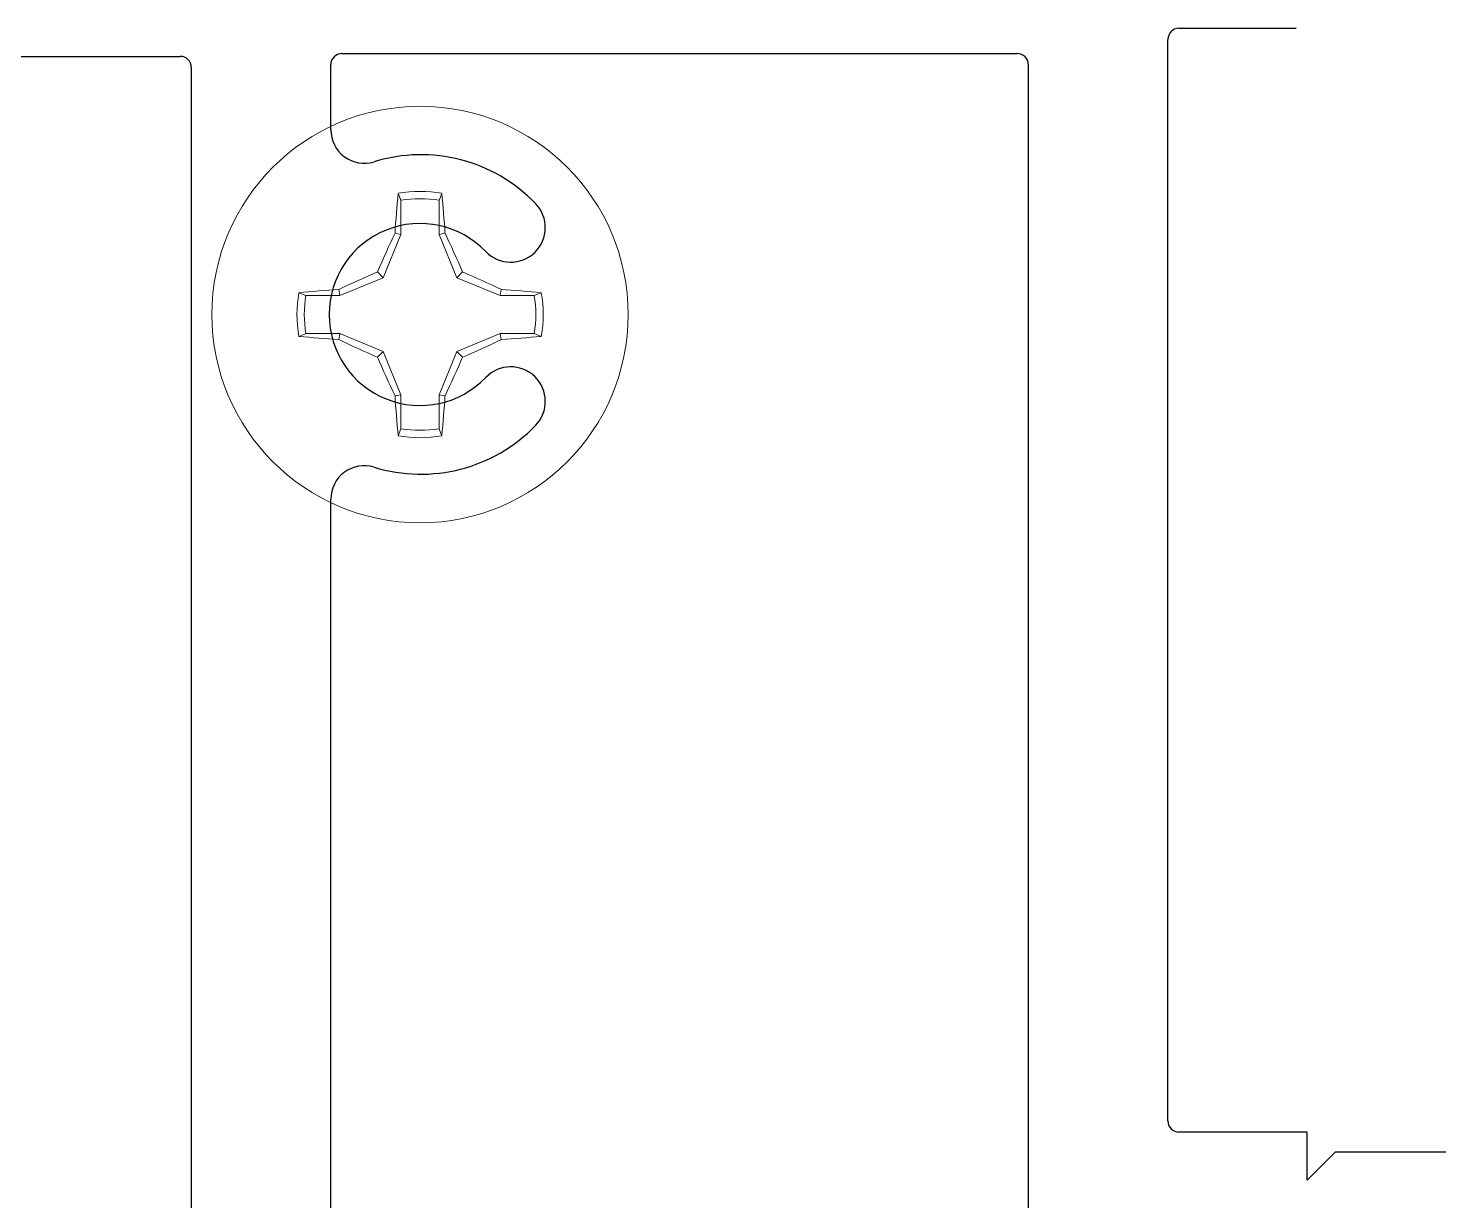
# Model space of a CAD drawing. Extents: x -82 to 113, y -82 to 93.
# Drawn here: x 7.535 to 8.799, y 68.12 to 69.171 of the extents above; entities that cross this region are included whole.
import ezdxf

# ---------------------------------------------------------------- set-up
doc = ezdxf.new("R2010")
doc.units = 0
doc.header["$MEASUREMENT"] = 0
doc.layers.get('0').update_dxf_attribs({"linetype": 'CONTINUOUS'})
doc.layers.add('FRAME', color=1, linetype='CONTINUOUS')

# ---------------------------------------------------------------- blocks, each defined once
blk = doc.blocks.new('dfasdf')
at = {"color": 7, "linetype": 'Continuous', "lineweight": 15}
for p, q in [((54.6225, 25.6793), (54.62, 25.6856)), ((54.6225, 25.6793), (54.6225, 25.6488)), ((54.6566, 25.6488), (54.6566, 25.6793)), ((54.6225, 25.6488), (54.6065, 25.6101)), ((54.6225, 25.6488), (54.6171, 25.6499)), ((54.6566, 25.6488), (54.662, 25.6499)), ((54.6727, 25.6101), (54.6566, 25.6488)), ((54.6065, 25.6101), (54.5678, 25.5941)), ((54.6065, 25.6101), (54.6014, 25.6152)), ((54.6727, 25.6101), (54.6777, 25.6152)), ((54.7114, 25.5941), (54.6727, 25.6101)), ((54.5678, 25.5941), (54.5373, 25.5941)), ((54.5678, 25.5941), (54.5667, 25.5995)), ((54.7114, 25.5941), (54.7124, 25.5995)), ((54.7418, 25.5941), (54.7114, 25.5941)), ((54.7418, 25.5941), (54.7482, 25.5966)), ((54.5373, 25.56), (54.531, 25.5575)), ((54.5373, 25.56), (54.5678, 25.56)), ((54.5678, 25.56), (54.5667, 25.5546)), ((54.5678, 25.56), (54.6065, 25.544)), ((54.6727, 25.544), (54.7114, 25.56)), ((54.7114, 25.56), (54.7124, 25.5546)), ((54.7114, 25.56), (54.7418, 25.56)), ((54.6065, 25.544), (54.6014, 25.5389)), ((54.6065, 25.544), (54.6225, 25.5053)), ((54.6566, 25.5053), (54.6727, 25.544)), ((54.6727, 25.544), (54.6777, 25.5389)), ((54.6225, 25.5053), (54.6171, 25.5042)), ((54.6225, 25.5053), (54.6225, 25.4748)), ((54.6566, 25.5053), (54.662, 25.5042)), ((54.6566, 25.4748), (54.6566, 25.5053)), ((54.6566, 25.4748), (54.6592, 25.4685))]:
    blk.add_line(p, q, dxfattribs=at)
at = {"color": 7, "linetype": 'Continuous', "lineweight": 15, "flags": 128}
for points in [[(54.6566, 25.6793), (54.658, 25.6827), (54.6592, 25.6856)], [(54.5373, 25.5941), (54.534, 25.5954), (54.531, 25.5966)], [(54.7418, 25.56), (54.7452, 25.5587), (54.7482, 25.5575)], [(54.6225, 25.4748), (54.6212, 25.4714), (54.62, 25.4685)]]:
    blk.add_lwpolyline(points, dxfattribs=at)
at = {"color": 7, "linetype": 'Continuous', "lineweight": 15}
blk.add_circle((54.6396, 25.577), 0.1865, dxfattribs=at)
for centre, radius, start, end in [((55.5592, 25.5924), 0.9438, 174.331, 176.507), ((54.6396, 25.577), 0.1103, 79.7812, 100.2188), ((53.7199, 25.5924), 0.9438, 3.493, 5.669), ((54.6396, 25.577), 0.1037, 80.5333, 99.4667), ((55.6923, 25.1423), 1.1889, 154.7283, 156.5646), ((53.5869, 25.1423), 1.1889, 23.4354, 25.2717), ((55.0743, 24.5244), 1.1889, 113.4354, 115.2717), ((54.2049, 24.5244), 1.1889, 64.7283, 66.5646), ((54.6396, 25.577), 0.1103, 169.7812, 190.2188), ((54.6242, 24.6574), 0.9438, 93.493, 95.669), ((54.6396, 25.577), 0.1037, 170.5333, 189.4667), ((54.6549, 24.6574), 0.9438, 84.331, 86.507), ((54.6396, 25.577), 0.1037, 350.5333, 9.4667), ((54.6396, 25.577), 0.1103, 349.7812, 10.2188), ((54.6242, 26.4967), 0.9438, 264.331, 266.507), ((54.6549, 26.4967), 0.9438, 273.493, 275.669), ((55.0743, 26.6297), 1.1889, 244.7283, 246.5646), ((54.2049, 26.6297), 1.1889, 293.4354, 295.2717), ((55.6923, 26.0117), 1.1889, 203.4354, 205.2717), ((53.5869, 26.0117), 1.1889, 334.7283, 336.5646), ((55.5592, 25.5617), 0.9438, 183.493, 185.669), ((53.7199, 25.5617), 0.9438, 354.331, 356.507), ((54.6396, 25.577), 0.1103, 259.7812, 280.2188), ((54.6396, 25.577), 0.1037, 260.5333, 279.4667)]:
    blk.add_arc(centre, radius, start, end, dxfattribs=at)
blk = doc.blocks.new('3201-2_Nail-Fin_Frame_Component')
for p, q in [((-0.9373, 1.24), (-0.9373, 0.025)), ((-0.9373, 0.025), (-0.9123, 0)), ((-0.9123, 0), (-0.9553, 0)), ((-0.9553, 0), (-0.9553, -0.115)), ((-1.9439, -0.115), (-1.9439, -0.01)), ((-0.9653, -0.125), (-1.9339, -0.125)), ((-1.9113, -0.25), (-0.4571, -0.25)), ((-1.9213, -0.865), (-1.9213, -0.26)), ((-1.853, -0.875), (-1.9113, -0.875)), ((-0.0725, -0.875), (-1.5221, -0.875)), ((-1.9187, -1.99), (-1.9187, -1.01)), ((-1.9087, -1), (0.0525, -1))]:
    blk.add_line(p, q)
for centre, radius, start, end in [((-1.9339, -0.115), 0.01, 180, 270), ((-0.9653, -0.115), 0.01, 270, 0), ((-1.9113, -0.26), 0.01, 90, 180), ((-1.6881, -0.7942), 0.1425, 133.92, 197.1153), ((-1.7654, -0.7138), 0.031, 314.0685, 134.0684), ((-1.6096, -0.7138), 0.031, 45.9315, 225.9315), ((-1.6875, -0.7943), 0.143, 342.9687, 45.9315), ((-1.6875, -0.795), 0.0815, 133.7382, 46.2618), ((-1.853, -0.845), 0.03, 270, 17.1153), ((-1.5221, -0.845), 0.03, 162.9687, 270), ((-1.9113, -0.865), 0.01, 180, 270), ((-1.9087, -1.01), 0.01, 90, 180)]:
    blk.add_arc(centre, radius, start, end)
blk = doc.blocks.new('3209_In-Swing_Nail-Fin_Frame_Assembly')
at = {"xscale": -1}
blk.add_blockref('3201-2_Nail-Fin_Frame_Component', (0, 0), dxfattribs=at)

msp = doc.modelspace()

# ---------------------------------------------------------------- block references
at = {"xscale": -1, "rotation": 180}
msp.add_blockref('dfasdf', (-46.7532, 94.4912), dxfattribs=at)
at = {"layer": 'FRAME', "xscale": -1, "rotation": 270}
msp.add_blockref('3209_In-Swing_Nail-Fin_Frame_Assembly', (8.6814, 67.2267), dxfattribs=at)

doc.saveas('drawing.dxf')
